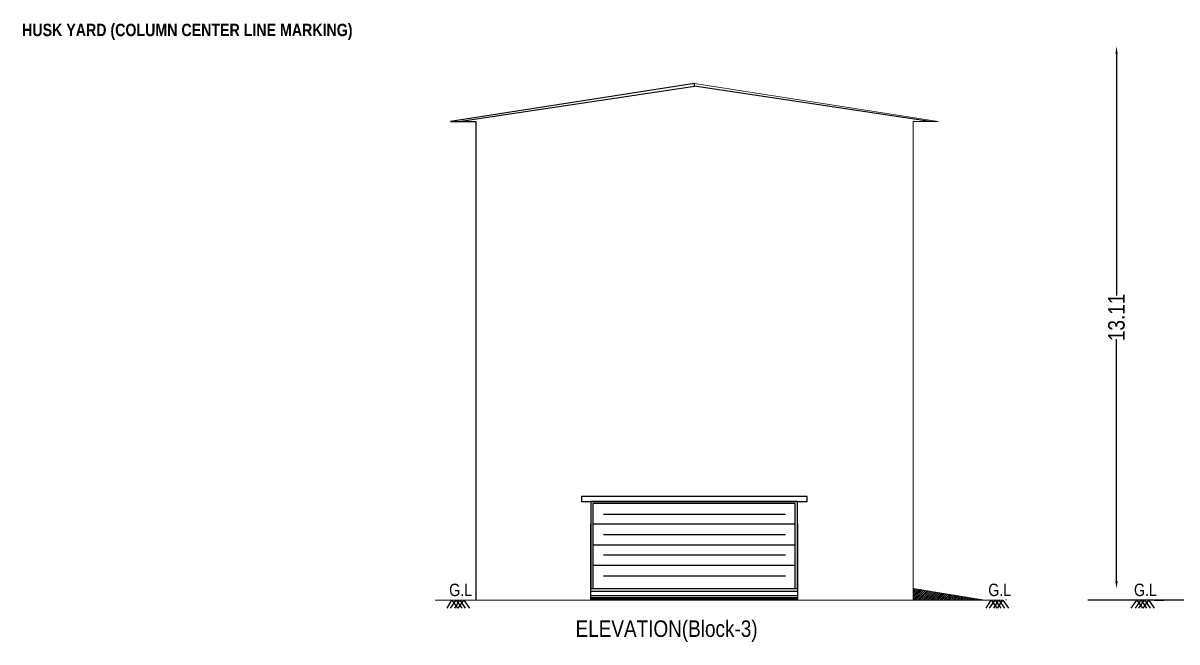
# Model space of a CAD drawing. Header units: metres. Extents: x -941 to 1333, y -28 to 1490.
# Drawn here: x 981.32 to 1009.25, y 387.04 to 402 of the extents above; entities that cross this region are included whole.
import ezdxf

# ---------------------------------------------------------------- set-up
doc = ezdxf.new("R2010")
doc.units = ezdxf.units.M
doc.layers.add('BLK_3_HT_OF_BLDG', color=5, linetype='Continuous')
doc.styles.add('style2', font='swisscb.ttf')
doc.styles.add('style2A', font='swissc.ttf')
doc.dimstyles.get("Standard").update_dxf_attribs({"dimtxt": 0.4, "dimasz": 0.18, "dimexe": 0.18, "dimexo": 0.0625, "dimgap": 0, "dimtad": 0, "dimzin": 0, "dimdsep": 46, "dimtxsty": 'style2A', "dimcen": 0.09, "dimse1": 1, "dimse2": 1, "dimadec": 0, "dimazin": 0, "dimtfac": 1, "dimtofl": 0, "dimtmove": 0, "dimatfit": 3, "dimfxl": 0, "dimtolj": 1, "dimtzin": 0, "dimarcsym": 0})

# ---------------------------------------------------------------- blocks, each defined once
blk = doc.blocks.new('*D959')
at = {"layer": 'BLK_3_HT_OF_BLDG', "color": 0, "lineweight": -2}
for p, q in [((1007.784169880447, 401.2599552438816), (1007.784169880447, 395.4134557218036)), ((1007.784169880447, 388.5111120438816), (1007.784169880447, 394.3576115659595))]:
    blk.add_line(p, q, dxfattribs=at)
at = {"layer": 'BLK_3_HT_OF_BLDG', "color": 0}
for points in [[(1007.754169880447, 401.2599552438816), (1007.814169880447, 401.2599552438816), (1007.784169880447, 401.4399552438816)], [(1007.754169880447, 388.5111120438816), (1007.814169880447, 388.5111120438816), (1007.784169880447, 388.3311120438816)]]:
    blk.add_solid(points, dxfattribs=at)
at = {"layer": 'Defpoints', "color": 0}
for p in [(1021.199609852397, 401.4399552438816), (1007.784169880447, 388.3311120438816), (1021.199609852397, 388.3311120438816)]:
    blk.add_point(p, dxfattribs=at)
at = {"layer": 'BLK_3_HT_OF_BLDG', "color": 0, "insert": (1007.784169880447, 394.8855336438812), "char_height": 0.4, "attachment_point": 5, "rotation": 90, "style": 'style2A'}
blk.add_mtext('\\A1;13.11', dxfattribs=at)

msp = doc.modelspace()

# ---------------------------------------------------------------- hatches: boundary and pattern name
at = {"lineweight": 5}
h = msp.add_hatch(dxfattribs=at)
h.set_pattern_fill('ANSI31', color=256, scale=0.01)
h.set_pattern_definition([(45, (-242.4877413841732, 137.4215292953872), (-0.0224506403026729, 0.0224506403026729), [])])
h.paths.add_polyline_path([(1002.85961870521, 388.3311120438814), (1002.85961870521, 388.0428192438815), (1004.600824606881, 388.0428192438815)])

# ---------------------------------------------------------------- linework, layer by layer
at = {"lineweight": 25}
for points in [[(1003.26662030521, 399.6254064438816), (997.5685979052104, 400.4733264438815), (997.5685979052104, 400.5411600438812), (991.6670747052104, 399.6254064438816), (992.2775771052117, 399.6254064438816), (992.2775771052117, 388.0428192438815)], [(991.8705755052114, 399.6254064438816), (997.5685979052104, 400.4733264438815)], [(1000.010607505211, 388.3819872438814), (1000.010607505211, 390.3830784438815), (995.1096299052105, 390.3830784438815), (995.1096299052105, 388.3819872438814)], [(995.3640059052104, 390.1287024438815), (999.7731899052104, 390.1287024438815)], [(1000.061482705211, 389.8912848438813), (1000.061482705211, 388.3311120438814), (1000.061482705211, 388.0428192438815), (995.0587547052112, 388.0428192438815), (995.0587547052112, 388.3311120438814), (995.0587547052112, 389.8912848438813)], [(995.1096299052105, 389.8912848438813), (1000.010607505211, 389.8912848438813)], [(1000.010607505211, 389.8912848438813), (1000.010607505211, 389.8912848438813)], [(995.3640059052104, 389.6369088438815), (999.7731899052104, 389.6369088438815)], [(995.1096299052105, 389.3825328438814), (1000.010607505211, 389.3825328438814)], [(995.3640059052104, 389.1451152438814), (999.7731899052104, 389.1451152438814)], [(995.1096299052105, 388.8907392438814), (1000.010607505211, 388.8907392438814)], [(995.1096299052105, 388.7889888438814), (995.1096299052105, 388.3311120438814)], [(1000.010607505211, 388.3311120438814), (1000.010607505211, 388.7889888438814)], [(995.3640059052104, 388.6363632438813), (999.7731899052104, 388.6363632438813)], [(995.0587547052112, 388.2632784438814), (1000.061482705211, 388.2632784438814)], [(991.5822827052104, 387.8562768438815), (991.7009915052116, 388.0428192438815), (991.8366587052104, 387.8562768438815)], [(991.6670747052104, 387.8562768438815), (991.8027419052112, 388.0428192438815), (991.9384091052117, 387.8562768438815)], [(991.7688251052114, 387.8562768438815), (991.8875339052104, 388.0428192438815), (992.0232011052113, 387.8562768438815)], [(991.8536171052114, 387.8562768438815), (991.9892843052112, 388.0428192438815), (992.1249515052116, 387.8562768438815)], [(995.0587547052112, 388.1615280438814), (1000.061482705211, 388.1615280438814)], [(995.0587547052112, 388.1106528438814), (1000.061482705211, 388.1106528438814)], [(995.0587547052112, 388.0936944438813), (1000.061482705211, 388.0936944438813)], [(995.0587547052112, 388.0597776438814), (1000.061482705211, 388.0597776438814)], [(1004.628942862058, 387.8562768438815), (1004.747651662058, 388.0428192438815), (1004.883318862058, 387.8562768438815)], [(1004.713734862058, 387.8562768438815), (1004.849402062058, 388.0428192438815), (1004.985069262058, 387.8562768438815)], [(1004.815485262058, 387.8562768438815), (1004.934194062058, 388.0428192438815), (1005.069861262058, 387.8562768438815)], [(1004.900277262058, 387.8562768438815), (1005.035944462058, 388.0428192438815), (1005.171611662058, 387.8562768438815)], [(1005.11508590521, 388.0428192438815), (1005.11508590521, 388.0597776438814)], [(1010.988161334458, 388.0428192438815), (1007.087729334458, 388.0428192438815)], [(1008.139150134458, 387.8562768438815), (1008.274817334458, 388.0428192438815), (1008.410484534458, 387.8562768438815)], [(1008.240900534457, 387.8562768438815), (1008.376567734458, 388.0428192438815), (1008.512234934458, 387.8562768438815)], [(1008.325692534458, 387.8562768438815), (1008.461359734458, 388.0428192438815), (1008.597026934457, 387.8562768438815)], [(1008.427442934458, 387.8562768438815), (1008.563110134458, 388.0428192438815), (1008.698777334458, 387.8562768438815)], [(1008.698777334458, 388.0428192438815), (1008.936194934457, 388.0428192438815)]]:
    msp.add_lwpolyline(points, dxfattribs=at)
at = {"lineweight": 5}
for points in [[(997.5685979052104, 400.5411600438812), (1003.470121105211, 399.6254064438816), (1002.85961870521, 399.6254064438816), (1002.85961870521, 388.0428192438815), (1002.85961870521, 388.0428192438815)], [(1002.85961870521, 388.3311120438814), (1004.600824606881, 388.0428192438815)], [(991.2939899052104, 388.0428192438815), (1005.035944462058, 388.0428192438815)]]:
    msp.add_lwpolyline(points, dxfattribs=at)
at = {"lineweight": 25}
for points in [[(1000.29890030521, 390.5526624438816), (994.8382955052114, 390.5526624438816), (994.8382955052114, 390.4339536438813), (1000.29890030521, 390.4339536438813)], [(995.0587547052112, 388.3311120438814), (1000.061482705211, 388.3311120438814), (1000.061482705211, 390.4339536438813), (995.0587547052112, 390.4339536438813)]]:
    msp.add_lwpolyline(points, close=True, dxfattribs=at)

# ---------------------------------------------------------------- texts
at = {"char_height": 0.3, "attachment_point": 7}
for s, insert, style in [('HUSK YARD (COLUMN CENTER LINE MARKING)', (981.2976003175777, 401.5960944863847), 'style2'), ('G.L', (991.6331579052112, 388.1410772733814), 'style2A'), ('G.L', (1004.679818062058, 388.1410772733814), 'style2A'), ('G.L', (1008.206983734458, 388.1410772733814), 'style2A')]:
    msp.add_mtext(s, dxfattribs=dict(at, insert=insert, style=style))
at = {"insert": (994.6922199390714, 387.0370490678885), "char_height": 0.4, "width": 8.607161479320773, "attachment_point": 7, "style": 'style2A'}
msp.add_mtext('ELEVATION(Block-3)', dxfattribs=at)

# ---------------------------------------------------------------- dimensions: what is measured, and where the dimension line sits
at = {"layer": 'BLK_3_HT_OF_BLDG'}
dim = msp.add_aligned_dim(p1=(1021.199609852396, 401.4399552438812), p2=(1021.199609852396, 388.3311120438814), distance=-13.4154399719489, dimstyle='Standard', dxfattribs=at)
dim.commit()
dim.dimension.update_dxf_attribs({"geometry": '*D959', "text_midpoint": (1007.784169880447, 394.8855336438812)})

doc.saveas('drawing.dxf')
